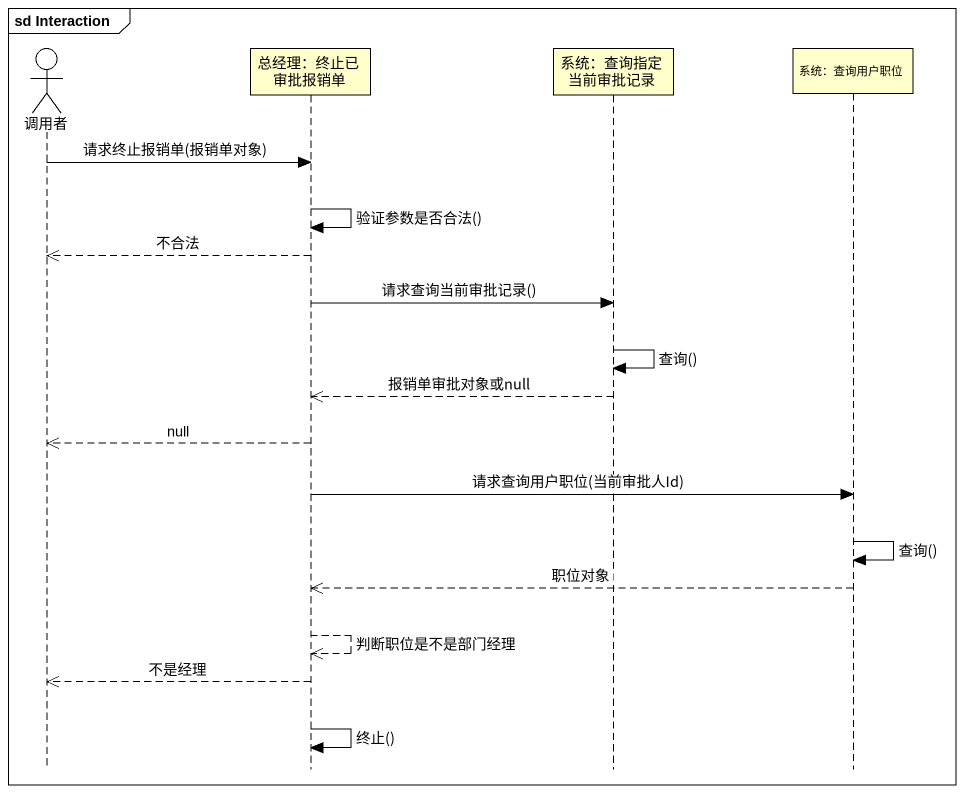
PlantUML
@startuml
mainframe sd Interaction
hide footbox
actor 调用者
participant "总经理：终止已审批报销单" as 总经理_终止已审批报销单
participant "系统：查询指定当前审批记录" as 系统_查询指定当前审批记录
participant "系统：查询用户职位" as 系统_查询用户职位

调用者 -> 总经理_终止已审批报销单 : 请求终止报销单(报销单对象)
总经理_终止已审批报销单 -> 总经理_终止已审批报销单 : 验证参数是否合法()
总经理_终止已审批报销单 -->> 调用者 : 不合法
总经理_终止已审批报销单 -> 系统_查询指定当前审批记录 : 请求查询当前审批记录()
系统_查询指定当前审批记录 -> 系统_查询指定当前审批记录 : 查询()
系统_查询指定当前审批记录 -->> 总经理_终止已审批报销单 : 报销单审批对象或null
总经理_终止已审批报销单 -->> 调用者 : null
总经理_终止已审批报销单 -> 系统_查询用户职位 : 请求查询用户职位(当前审批人Id)
系统_查询用户职位 -> 系统_查询用户职位 : 查询()
系统_查询用户职位 -->> 总经理_终止已审批报销单 : 职位对象
总经理_终止已审批报销单 -->> 总经理_终止已审批报销单 : 判断职位是不是部门经理
总经理_终止已审批报销单 -->> 调用者 : 不是经理
总经理_终止已审批报销单 -> 总经理_终止已审批报销单 : 终止()
@enduml
